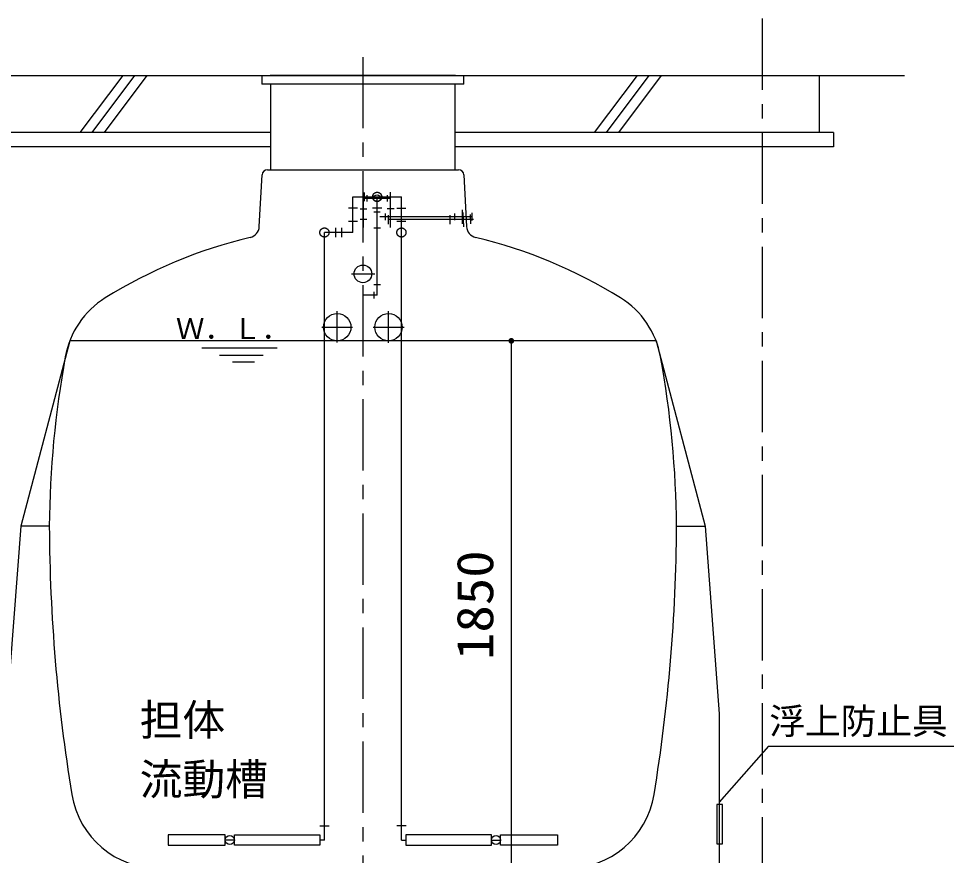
# Model space of a CAD drawing. Units: millimetres, scale not verified. Extents: x -14850 to 14850, y -10500 to 10500.
# Drawn here: x -23 to 3231, y -5564 to -2630 of the extents above; entities that cross this region are included whole.
import ezdxf
from ezdxf.enums import TextEntityAlignment as Align

# ---------------------------------------------------------------- set-up
doc = ezdxf.new("R2010")
doc.units = ezdxf.units.MM
doc.header["$LTSCALE"] = 50
doc.linetypes.add('CHAIN1', pattern=[8, 5, -1, 1, -1])
doc.linetypes.add('LONG_DASHED1', pattern=[7, 6, -1])
for name, color, linetype, lineweight in [('0-0_製作', 5, 'Continuous', 25), ('0-1_躯体', 3, 'Continuous', 25), ('0-2_寸法', 3, 'Continuous', 25), ('0-3_機器', 3, 'Continuous', 25)]:
    doc.layers.add(name, color=color, linetype=linetype, lineweight=lineweight)
doc.styles.add('ＭＳ ゴシック', font='')
doc.styles.get('ＭＳ ゴシック').set_extended_font_data('MS Gothic')

msp = doc.modelspace()

# ---------------------------------------------------------------- linework, layer by layer
at = {"layer": '0-0_製作', "color": 2}
for p, q in [((1754.97, -3759.5), (1522.98, -3759.5)), ((1704.97, -3759.5), (1704.97, -5609.5))]:
    msp.add_line(p, q, dxfattribs=at)
at = {"layer": '0-0_製作'}
for points in [[(1694.97, -3759.5), (1704.97, -3749.5), (1704.97, -3759.5)], [(1694.99, -3758.87), (1704.97, -3749.5), (1694.97, -3759.5)], [(1695.67, -3763.18), (1694.97, -3759.5), (1704.97, -3759.5)], [(1695.28, -3761.98), (1694.97, -3759.5), (1695.67, -3763.18)], [(1695.05, -3760.75), (1694.97, -3759.5), (1695.28, -3761.98)], [(1695.15, -3757.62), (1704.97, -3749.5), (1694.99, -3758.87)], [(1695.46, -3756.41), (1704.97, -3749.5), (1695.15, -3757.62)], [(1695.92, -3755.24), (1704.97, -3749.5), (1695.46, -3756.41)], [(1695.67, -3763.18), (1704.97, -3759.5), (1696.21, -3764.31)], [(1696.53, -3754.14), (1704.97, -3749.5), (1695.92, -3755.24)], [(1696.21, -3764.31), (1704.97, -3759.5), (1696.88, -3765.38)], [(1697.26, -3753.12), (1704.97, -3749.5), (1696.53, -3754.14)], [(1696.88, -3765.38), (1704.97, -3759.5), (1697.68, -3766.34)], [(1698.12, -3752.21), (1704.97, -3749.5), (1697.26, -3753.12)], [(1697.68, -3766.34), (1704.97, -3759.5), (1698.59, -3767.2)], [(1698.12, -3752.21), (1703.72, -3749.58), (1704.97, -3749.5)], [(1699.09, -3751.41), (1703.72, -3749.58), (1698.12, -3752.21)], [(1698.59, -3767.2), (1704.97, -3759.5), (1699.61, -3767.94)], [(1699.09, -3751.41), (1702.48, -3749.81), (1703.72, -3749.58)], [(1700.15, -3750.73), (1702.48, -3749.81), (1699.09, -3751.41)], [(1699.61, -3767.94), (1704.97, -3759.5), (1700.71, -3768.55)], [(1700.15, -3750.73), (1701.29, -3750.2), (1702.48, -3749.81)], [(1700.71, -3768.55), (1704.97, -3759.5), (1701.88, -3769.01)], [(1701.88, -3769.01), (1704.97, -3759.5), (1703.09, -3769.32)], [(1703.09, -3769.32), (1704.97, -3759.5), (1704.34, -3769.48)], [(1704.34, -3769.48), (1704.97, -3759.5), (1704.97, -3769.5)], [(1704.97, -3749.5), (1713.73, -3754.68), (1704.97, -3759.5)], [(1704.97, -3749.5), (1713.06, -3753.62), (1713.73, -3754.68)], [(1704.97, -3749.5), (1712.26, -3752.65), (1713.06, -3753.62)], [(1704.97, -3749.5), (1711.34, -3751.79), (1712.26, -3752.65)], [(1704.97, -3749.5), (1710.33, -3751.05), (1711.34, -3751.79)], [(1704.97, -3749.5), (1709.23, -3750.45), (1710.33, -3751.05)], [(1704.97, -3749.5), (1708.06, -3749.99), (1709.23, -3750.45)], [(1704.97, -3749.5), (1706.84, -3749.67), (1708.06, -3749.99)], [(1704.97, -3749.5), (1705.6, -3749.52), (1706.84, -3749.67)], [(1704.97, -3759.5), (1713.73, -3754.68), (1714.27, -3755.82)], [(1704.97, -3759.5), (1714.27, -3755.82), (1714.65, -3757.01)], [(1704.97, -3759.5), (1714.65, -3757.01), (1714.89, -3758.24)], [(1704.97, -3759.5), (1714.89, -3758.24), (1714.97, -3759.5)], [(1704.97, -3759.5), (1712.67, -3765.87), (1704.97, -3769.5)], [(1704.97, -3759.5), (1713.41, -3764.86), (1712.67, -3765.87)], [(1704.97, -3759.5), (1714.02, -3763.75), (1713.41, -3764.86)], [(1704.97, -3759.5), (1714.48, -3762.59), (1714.02, -3763.75)], [(1704.97, -3759.5), (1714.79, -3761.37), (1714.48, -3762.59)], [(1704.97, -3759.5), (1714.95, -3760.13), (1714.79, -3761.37)], [(1704.97, -3759.5), (1714.97, -3759.5), (1714.95, -3760.13)], [(1704.97, -3769.5), (1712.67, -3765.87), (1711.81, -3766.79)], [(1704.97, -3769.5), (1711.81, -3766.79), (1706.22, -3769.42)], [(1706.22, -3769.42), (1711.81, -3766.79), (1710.85, -3767.59)], [(1706.22, -3769.42), (1710.85, -3767.59), (1707.46, -3769.18)], [(1707.46, -3769.18), (1710.85, -3767.59), (1709.79, -3768.26)], [(1707.46, -3769.18), (1709.79, -3768.26), (1708.65, -3768.79)]]:
    msp.add_solid(points, dxfattribs=at)
at = {"layer": '0-1_躯体', "linetype": 'CHAIN1'}
for p, q in [((1184.54, -2764.25), (1184.54, -5759.5)), ((1144.21, -3524.5), (1226.43, -3524.5)), ((1094.54, -3765.62), (1094.54, -3655.25)), ((1274.54, -3766.75), (1274.54, -3655.81)), ((1040.03, -3711.5), (1148.16, -3711.5)), ((1220.8, -3711.5), (1329.49, -3711.5))]:
    msp.add_line(p, q, dxfattribs=at)
at = {"layer": '0-1_躯体'}
for p, q in [((821.04, -3359.02), (830.56, -3177.5)), ((849.53, -3159.5), (1519.55, -3159.5)), ((1538.53, -3177.5), (1548.04, -3359.02)), ((1198.54, -3248.5), (1198.54, -3270.5)), ((1269.54, -3248.5), (1269.54, -3270.5)), ((1234.04, -3272.5), (1234.04, -3259.5)), ((1566.94, -3311.03), (1566.94, -3337.96)), ((1319.54, -5509.5), (1319.54, -3351.21)), ((1566.94, -3324.5), (1543.91, -3324.5)), ((1049.54, -5509.5), (1049.54, -3379.5)), ((2212.85, -3759.5), (156.23, -3759.5)), ((883.18, -3784.5), (619.8, -3784.5)), ((681.32, -3809.5), (834.16, -3809.5)), ((804.36, -3834.5), (726.5, -3834.5)), ((84.54, -4409.5), (-15.46, -4409.5)), ((2284.54, -4409.5), (2384.54, -4409.5)), ((1033.04, -5459.5), (1066.04, -5459.5)), ((1336.04, -5459.5), (1303.04, -5459.5)), ((733.54, -5509.5), (701.54, -5509.5)), ((1049.54, -5509.5), (1033.54, -5509.5)), ((1319.54, -5509.5), (1335.54, -5509.5)), ((1635.54, -5509.5), (1667.54, -5509.5))]:
    msp.add_line(p, q, dxfattribs=at)
at = {"layer": '0-1_躯体', "linetype": 'LONG_DASHED1'}
for p, q in [((1189.54, -3270), (1189.54, -3239)), ((1279.54, -3238.5), (1279.54, -3270.5)), ((1149.54, -3254.5), (1319.54, -3254.5)), ((1149.54, -3379.5), (1149.54, -3254.5)), ((1186.54, -3362.5), (1186.54, -3272.5)), ((1234.04, -3502.5), (1234.04, -3272.5)), ((1234.54, -3599.5), (1234.54, -3254.5)), ((1319.54, -3379.5), (1319.54, -3254.5)), ((1165.54, -3294.5), (1133.54, -3294.5)), ((1174.54, -3297), (1198.54, -3297)), ((1251.04, -3294.5), (1218.04, -3294.5)), ((1222.54, -3306.5), (1245.54, -3306.5)), ((1223.04, -3293.5), (1245.04, -3293.5)), ((1262.04, -3313), (1262.04, -3336)), ((1293.54, -3297), (1269.54, -3297)), ((1274.54, -3350.5), (1274.54, -3318.5)), ((1303.54, -3294.5), (1335.54, -3294.5)), ((1489.49, -3318.5), (1489.49, -3350.5)), ((1505.89, -3312.5), (1505.89, -3336.5)), ((1532.89, -3300.21), (1532.89, -3348.79)), ((1538.95, -3359.17), (1536.33, -3309.24)), ((1563.4, -3348.89), (1561.73, -3316.93)), ((1133.54, -3339.5), (1165.54, -3339.5)), ((1198.04, -3334.5), (1175.04, -3334.5)), ((1543.91, -3324.5), (1234.04, -3324.5)), ((1571.94, -3334.5), (1234.54, -3334.5)), ((1303.54, -3339.5), (1335.54, -3339.5)), ((1149.54, -3379.5), (1049.54, -3379.5)), ((1089.54, -3395.5), (1089.54, -3363.5)), ((1109.54, -3363.5), (1109.54, -3395.5)), ((1246.54, -3364.5), (1222.55, -3364.5)), ((1222.54, -3562), (1246.54, -3562)), ((1234.54, -3599.5), (1184.54, -3599.5)), ((1222.54, -3587.5), (1222.54, -3611.5))]:
    msp.add_line(p, q, dxfattribs=at)
at = {"layer": '0-1_躯体', "color": 7}
for p, q in [((2212.85, -3759.5), (2384.54, -4409.5)), ((2384.54, -4409.5), (2434.54, -5067.57)), ((2434.54, -5067.57), (2434.54, -5609.5))]:
    msp.add_line(p, q, dxfattribs=at)
at = {"layer": '0-1_躯体', "color": 4}
for q in [(2434.3, -5376.84), (3263.69, -5179.92)]:
    msp.add_line((2606.54, -5179.92), q, dxfattribs=at)
at = {"layer": '0-1_躯体', "color": 7}
msp.add_lwpolyline([(156.23, -3759.5), (-15.46, -4409.5), (-65.46, -5067.57)], dxfattribs=at)
msp.add_lwpolyline([(2425.78, -5384.93), (2425.78, -5522.48), (2445.43, -5522.48), (2445.43, -5384.93)], close=True, dxfattribs=at)
at = {"layer": '0-1_躯体'}
for points in [[(501.54, -5527.5), (701.54, -5527.5), (701.54, -5491.5), (501.54, -5491.5)], [(1033.54, -5527.5), (733.54, -5527.5), (733.54, -5491.5), (1033.54, -5491.5)], [(1335.54, -5527.5), (1635.54, -5527.5), (1635.54, -5491.5), (1335.54, -5491.5)], [(1867.54, -5527.5), (1667.54, -5527.5), (1667.54, -5491.5), (1867.54, -5491.5)]]:
    msp.add_lwpolyline(points, close=True, dxfattribs=at)
at = {"layer": '0-1_躯体', "linetype": 'LONG_DASHED1'}
for centre in [(1234.54, -3254.5), (1049.54, -3379.5), (1319.54, -3379.5)]:
    msp.add_circle(centre, 16, dxfattribs=at)
at = {"layer": '0-1_躯体'}
for centre, radius in [((1234.04, -3259.5), 12), ((1184.54, -3524.5), 31), ((1094.54, -3711.5), 48), ((1274.54, -3711.5), 48), ((717.54, -5509.5), 16), ((1651.54, -5509.5), 16)]:
    msp.add_circle(centre, radius, dxfattribs=at)
for centre, radius, start, end in [((849.53, -3178.5), 19, 90, 177), ((1519.55, -3178.5), 19, 3, 90), ((780.1, -3356.87), 41, 283.36237, 357), ((1588.98, -3356.87), 41, 182.99998, 256.63762), ((1184.54, -5059.5), 1709, 103.36237, 121.93195), ((1184.54, -5059.5), 1709, 58.06804, 76.63762), ((443.54, -3870.5), 308, 121.93195, 169.73175), ((1925.55, -3870.5), 308, 10.26823, 58.06804), ((3584.41, -4439.5), 3500, 169.73175, 179.50888), ((-1215.33, -4439.5), 3500, 0.49109, 10.26823), ((6084.47, -4379.5), 6000, 180.28647, 189.30482), ((-3715.38, -4379.5), 6000, 350.69516, 359.71352), ((469.34, -5299.5), 310, 189.30482, 270), ((1899.75, -5299.5), 310, 270, 350.69516)]:
    msp.add_arc(centre, radius, start, end, dxfattribs=at)
at = {"layer": '0-2_寸法'}
for p, q in [((1186.54, -3259.5), (1281.54, -3259.5)), ((1186.54, -3272.5), (1186.54, -3259.5)), ((1281.54, -3272.5), (1281.54, -3259.5))]:
    msp.add_line(p, q, dxfattribs=at)
at = {"layer": '0-2_寸法', "linetype": 'LONG_DASHED1'}
msp.add_line((1281.54, -3362.5), (1281.54, -3272.5), dxfattribs=at)
at = {"layer": '0-3_機器', "color": 2, "linetype": 'CHAIN1'}
msp.add_line((2584.54, -2629.5), (2584.54, -6182), dxfattribs=at)
at = {"layer": '0-3_機器', "color": 2}
for p, q in [((-730.24, -2829.5), (3083.72, -2829.5)), ((341.91, -2829.5), (191.91, -3029.5)), ((234.33, -3029.5), (384.33, -2829.5)), ((426.76, -2829.5), (276.76, -3029.5)), ((830.54, -2829.5), (830.54, -2859.5)), ((1538.54, -2859.5), (1538.54, -2829.5)), ((2145.83, -2829.5), (1995.83, -3029.5)), ((2038.25, -3029.5), (2188.25, -2829.5)), ((2230.68, -2829.5), (2080.68, -3029.5)), ((2784.54, -2829.5), (2784.54, -3029.5)), ((1538.54, -2859.5), (830.54, -2859.5)), ((860.54, -2859.5), (860.54, -3159.5)), ((1508.54, -3159.5), (1508.54, -2859.5)), ((860.54, -3029.5), (-90.46, -3029.5)), ((2834.54, -3029.5), (1508.54, -3029.5)), ((2834.54, -3029.5), (2834.54, -3079.5)), ((860.54, -3079.5), (-90.46, -3079.5)), ((2834.54, -3079.5), (1508.54, -3079.5))]:
    msp.add_line(p, q, dxfattribs=at)
at = {"layer": '0-3_機器'}
msp.add_line((1509.56, -2829.5), (859.53, -2829.5), dxfattribs=at)

# ---------------------------------------------------------------- texts
at = {"layer": '0-0_製作', "color": 4, "style": 'ＭＳ ゴシック', "width": 1.1}
msp.add_text('1850', height=128.4, rotation=90, dxfattribs=at).set_placement((1679.97, -4878.25), align=Align.BOTTOM_LEFT)
at = {"layer": '0-1_躯体', "color": 4, "style": 'ＭＳ ゴシック'}
for s, height, p in [('Ｗ．Ｌ．', 73.31, (528.73, -3775.23)), ('担体', 110, (401.5, -5176.58)), ('浮上防止具', 91.79, (2609.87, -5166)), ('流動槽', 110, (401.5, -5384.58))]:
    msp.add_text(s, height=height, dxfattribs=at).set_placement(p, align=Align.BOTTOM_LEFT)

doc.saveas('drawing.dxf')
